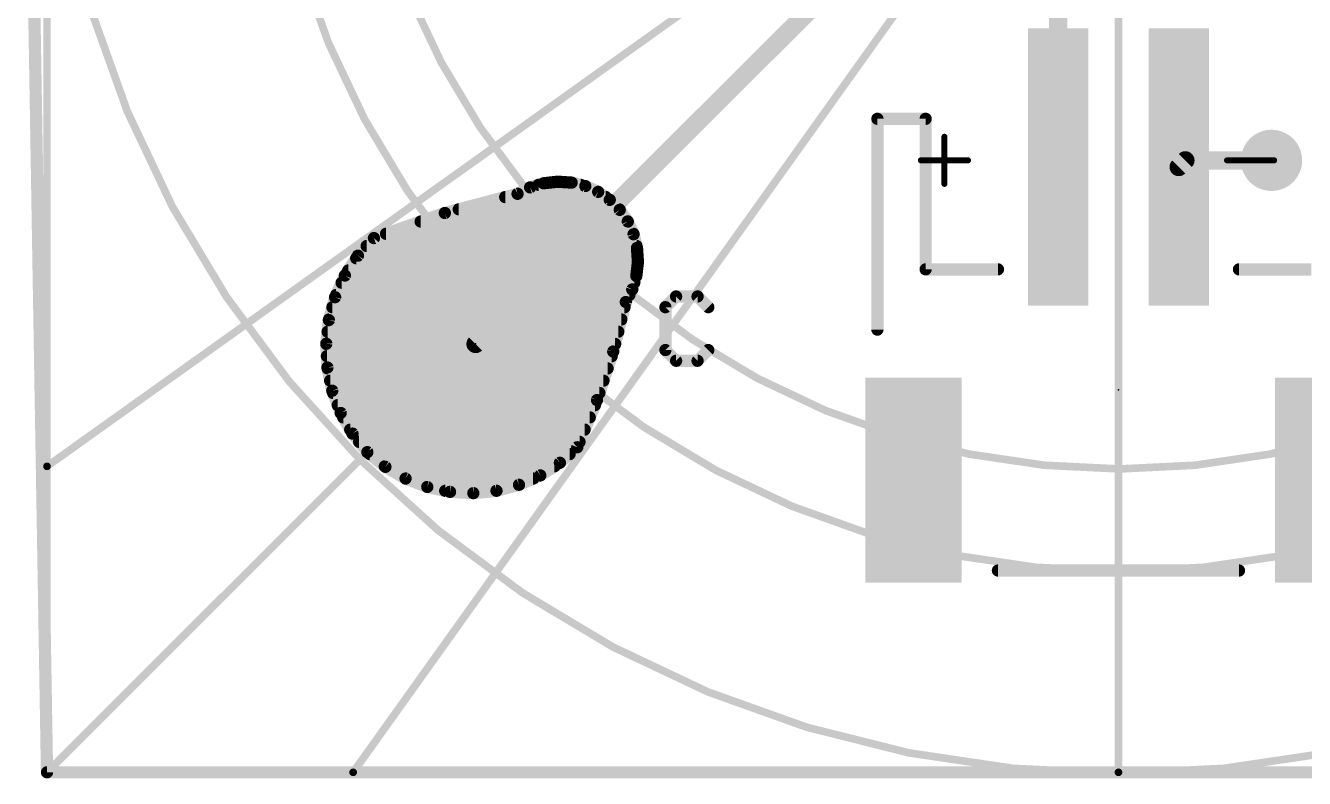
# Model space of a CAD drawing. Extents: x -0.4 to 35.7, y -0.1 to 35.7.
# Drawn here: x -0.36 to 20.87, y -0.1 to 12.4 of the extents above; entities that cross this region are included whole.
import ezdxf

# ---------------------------------------------------------------- set-up
doc = ezdxf.new("R2010")
doc.units = 0
for name, color, linetype in [('1', 12, 'CONTINUOUS'), ('16', 132, 'CONTINUOUS'), ('17', 110, 'CONTINUOUS'), ('18', 110, 'CONTINUOUS'), ('20', 53, 'CONTINUOUS'), ('21', 41, 'CONTINUOUS'), ('23', 53, 'CONTINUOUS'), ('51', 53, 'CONTINUOUS')]:
    doc.layers.add(name, color=color, linetype=linetype)

# ---------------------------------------------------------------- blocks, each defined once
blk = doc.blocks.new('RECT')
blk.add_solid([(-0.5, -0.5), (0.5, -0.5), (-0.5, 0.5), (0.5, 0.5)])
blk = doc.blocks.new('ROUNDP')
at = {"const_width": 0.5}
blk.add_lwpolyline([(0, -0.25, 1), (0, 0.25, 1), (0, -0.25)], format="xyb", dxfattribs=at)
blk = doc.blocks.new('ROUNDV')
at = {"const_width": 0.5}
blk.add_lwpolyline([(0, -0.25, 1), (0, 0.25, 1), (0, -0.25)], format="xyb", dxfattribs=at)

msp = doc.modelspace()

# ---------------------------------------------------------------- linework, layer by layer
at = {"layer": '1'}
for points, const_width in [([(16.78, 13.192), (16.78, 10.05)], 0.3048), ([(7.112, 7.112), (12.7, 12.7)], 0.3048), ([(18.78, 10.05), (18.796, 10.414)], 0.3048), ([(18.78, 10.05), (18.89, 10.16)], 0.3048), ([(18.89, 10.16), (20.32, 10.16)], 0.3048), ([(8.0166, 9.7114), (7.8085, 9.6045)], 0.2032), ([(8.2405, 9.7792), (8.0166, 9.7114)], 0.2032), ([(8.156, 9.7536), (8.8535, 9.7536)], 0.2032), ([(8.4729, 9.8059), (8.2405, 9.7792)], 0.2032), ([(8.7063, 9.7905), (8.4729, 9.8059)], 0.2032), ([(8.9332, 9.7336), (8.7063, 9.7905)], 0.2032), ([(9.1462, 9.6371), (8.9332, 9.7336)], 0.2032), ([(7.8085, 9.6045), (6.6016, 9.2861)], 0.2032), ([(7.6033, 9.5504), (9.2714, 9.5504)], 0.2032), ([(9.3385, 9.5039), (9.1462, 9.6371)], 0.2032), ([(9.5039, 9.3385), (9.3385, 9.5039)], 0.2032), ([(6.6016, 9.2861), (5.4248, 8.8699)], 0.2032), ([(6.8331, 9.3472), (9.4953, 9.3472)], 0.2032), ([(9.6371, 9.1462), (9.5039, 9.3385)], 0.2032), ([(6.1999, 9.144), (9.6381, 9.144)], 0.2032), ([(9.7336, 8.9332), (9.6371, 9.1462)], 0.2032), ([(5.4248, 8.8699), (5.1596, 8.5778)], 0.2032), ([(5.6254, 8.9408), (9.7302, 8.9408)], 0.2032), ([(9.7905, 8.7063), (9.7336, 8.9332)], 0.2032), ([(5.3047, 8.7376), (9.7827, 8.7376)], 0.2032), ([(9.8059, 8.4729), (9.7905, 8.7063)], 0.2032), ([(5.1596, 8.5778), (4.9432, 8.2479)], 0.2032), ([(5.1311, 8.5344), (9.8018, 8.5344)], 0.2032), ([(9.7792, 8.2405), (9.8059, 8.4729)], 0.2032), ([(4.9432, 8.2479), (4.7812, 7.8882)], 0.2032), ([(4.9978, 8.3312), (9.7896, 8.3312)], 0.2032), ([(9.7114, 8.0166), (9.7792, 8.2405)], 0.2032), ([(4.8892, 8.128), (9.7451, 8.128)], 0.2032), ([(9.6045, 7.8085), (9.7114, 8.0166)], 0.2032), ([(4.7812, 7.8882), (4.6774, 7.5076)], 0.2032), ([(4.7976, 7.9248), (9.6642, 7.9248)], 0.2032), ([(9.3957, 6.9854), (9.6045, 7.8085)], 0.2032), ([(4.7357, 7.7216), (9.5825, 7.7216)], 0.2032), ([(4.6774, 7.5076), (4.6344, 7.1155)], 0.2032), ([(4.6803, 7.5184), (9.5309, 7.5184)], 0.2032), ([(4.6344, 7.1155), (4.6533, 6.7214)], 0.2032), ([(4.6563, 7.3152), (9.4794, 7.3152)], 0.2032), ([(4.6346, 7.112), (9.4278, 7.112)], 0.2032), ([(4.6443, 6.9088), (9.3701, 6.9088)], 0.2032), ([(9.1267, 6.18), (9.3957, 6.9854)], 0.2032), ([(4.6533, 6.7214), (4.7336, 6.3351)], 0.2032), ([(4.6566, 6.7056), (9.3023, 6.7056)], 0.2032), ([(4.6988, 6.5024), (9.2344, 6.5024)], 0.2032), ([(4.7336, 6.3351), (4.8733, 5.9662)], 0.2032), ([(4.7472, 6.2992), (9.1665, 6.2992)], 0.2032), ([(4.8242, 6.096), (9.0916, 6.096)], 0.2032), ([(8.7992, 5.3966), (9.1267, 6.18)], 0.2032), ([(4.8733, 5.9662), (5.069, 5.6237)], 0.2032), ([(4.9153, 5.8928), (9.0067, 5.8928)], 0.2032), ([(5.0314, 5.6896), (8.9217, 5.6896)], 0.2032), ([(5.069, 5.6237), (5.3159, 5.3159)], 0.2032), ([(5.1792, 5.4864), (8.8367, 5.4864)], 0.2032), ([(5.3159, 5.3159), (5.6157, 5.0718)], 0.2032), ([(5.3561, 5.2832), (8.6725, 5.2832)], 0.2032), ([(8.5111, 5.1388), (8.7992, 5.3966)], 0.2032), ([(5.6056, 5.08), (8.4199, 5.08)], 0.2032), ([(5.6157, 5.0718), (5.9499, 4.8775)], 0.2032), ([(8.1862, 4.9292), (8.5111, 5.1388)], 0.2032), ([(5.9499, 4.8775), (6.3104, 4.7379)], 0.2032), ([(5.9516, 4.8768), (8.0674, 4.8768)], 0.2032), ([(7.8326, 4.7731), (8.1862, 4.9292)], 0.2032), ([(6.3104, 4.7379), (6.6883, 4.6563)], 0.2032), ([(6.6082, 4.6736), (7.4532, 4.6736)], 0.2032), ([(6.6883, 4.6563), (7.0742, 4.6349)], 0.2032), ([(7.0742, 4.6349), (7.4588, 4.6742)], 0.2032), ([(7.4588, 4.6742), (7.8326, 4.7731)], 0.2032)]:
    msp.add_lwpolyline(points, dxfattribs=dict(at, const_width=const_width))
for points, const_width in [([(18.8721, 10.4107, 1), (18.7199, 10.4173)], 0.1524), ([(18.89, 10.2362, 1), (18.89, 10.0838)], 0.1524), ([(18.9439, 10.1061, 1), (18.8361, 10.2139)], 0.1524), ([(20.32, 10.0838, 1), (20.32, 10.2362)], 0.1524), ([(16.7038, 10.05, 1), (16.8562, 10.05)], 0.1524), ([(18.7261, 10.1039, 1), (18.8339, 9.9961)], 0.1524), ([(18.7039, 10.0533, 1), (18.8561, 10.0467)], 0.1524), ([(8.0019, 9.76, 1), (8.0313, 9.6627)], 0.1016), ([(8.0398, 9.6662, 1), (7.9934, 9.7565)], 0.1016), ([(8.156, 9.8044, 1), (8.156, 9.7028)], 0.1016), ([(8.2347, 9.8297, 1), (8.2463, 9.7287)], 0.1016), ([(8.2552, 9.7306, 1), (8.2257, 9.8278)], 0.1016), ([(8.4762, 9.8565, 1), (8.4695, 9.7552)], 0.1016), ([(8.4787, 9.7554, 1), (8.4671, 9.8563)], 0.1016), ([(8.7186, 9.8398, 1), (8.6939, 9.7412)], 0.1016), ([(8.7029, 9.7398, 1), (8.7096, 9.8412)], 0.1016), ([(8.8535, 9.7028, 1), (8.8535, 9.8044)], 0.1016), ([(8.9541, 9.7799, 1), (8.9122, 9.6874)], 0.1016), ([(8.9208, 9.6844, 1), (8.9455, 9.7829)], 0.1016), ([(7.6033, 9.6012, 1), (7.6033, 9.4996)], 0.1016), ([(7.7853, 9.6497, 1), (7.8317, 9.5594)], 0.1016), ([(7.8215, 9.5554, 1), (7.7955, 9.6537)], 0.1016), ([(9.1751, 9.6789, 1), (9.1173, 9.5953)], 0.1016), ([(9.1252, 9.5908, 1), (9.1672, 9.6834)], 0.1016), ([(9.2714, 9.4996, 1), (9.2714, 9.6012)], 0.1016), ([(9.3745, 9.5399, 1), (9.3026, 9.468)], 0.1016), ([(9.3096, 9.4622, 1), (9.3675, 9.5457)], 0.1016), ([(6.5886, 9.3352, 1), (6.6146, 9.237)], 0.1016), ([(6.6185, 9.2382, 1), (6.5847, 9.334)], 0.1016), ([(6.8331, 9.398, 1), (6.8331, 9.2964)], 0.1016), ([(9.5457, 9.3675, 1), (9.4622, 9.3096)], 0.1016), ([(9.468, 9.3026, 1), (9.5399, 9.3745)], 0.1016), ([(9.4953, 9.2964, 1), (9.4953, 9.398)], 0.1016), ([(6.1999, 9.1948, 1), (6.1999, 9.0932)], 0.1016), ([(9.6834, 9.1672, 1), (9.5908, 9.1252)], 0.1016), ([(9.5953, 9.1173, 1), (9.6789, 9.1751)], 0.1016), ([(9.6381, 9.0932, 1), (9.6381, 9.1948)], 0.1016), ([(5.4079, 8.9178, 1), (5.4418, 8.822)], 0.1016), ([(5.4624, 8.8357, 1), (5.3872, 8.904)], 0.1016), ([(5.6254, 8.9916, 1), (5.6254, 8.89)], 0.1016), ([(9.7829, 8.9455, 1), (9.6844, 8.9208)], 0.1016), ([(9.6874, 8.9122, 1), (9.7799, 8.9541)], 0.1016), ([(9.7302, 8.89, 1), (9.7302, 8.9916)], 0.1016), ([(5.3047, 8.7884, 1), (5.3047, 8.6868)], 0.1016), ([(9.8412, 8.7096, 1), (9.7398, 8.7029)], 0.1016), ([(9.7412, 8.6939, 1), (9.8398, 8.7186)], 0.1016), ([(9.7827, 8.6868, 1), (9.7827, 8.7884)], 0.1016), ([(5.1311, 8.5852, 1), (5.1311, 8.4836)], 0.1016), ([(5.122, 8.612, 1), (5.1972, 8.5437)], 0.1016), ([(5.202, 8.55, 1), (5.1171, 8.6057)], 0.1016), ([(9.7552, 8.4695, 1), (9.8565, 8.4762)], 0.1016), ([(9.8563, 8.4671, 1), (9.7554, 8.4787)], 0.1016), ([(9.8018, 8.4836, 1), (9.8018, 8.5852)], 0.1016), ([(4.9008, 8.2758, 1), (4.9857, 8.2201)], 0.1016), ([(4.9896, 8.2271, 1), (4.8969, 8.2688)], 0.1016), ([(4.9978, 8.382, 1), (4.9978, 8.2804)], 0.1016), ([(9.7287, 8.2463, 1), (9.8297, 8.2347)], 0.1016), ([(9.8278, 8.2257, 1), (9.7306, 8.2552)], 0.1016), ([(9.7896, 8.2804, 1), (9.7896, 8.382)], 0.1016), ([(4.8892, 8.1788, 1), (4.8892, 8.0772)], 0.1016), ([(9.6627, 8.0313, 1), (9.76, 8.0019)], 0.1016), ([(9.7565, 7.9934, 1), (9.6662, 8.0398)], 0.1016), ([(9.7451, 8.0772, 1), (9.7451, 8.1788)], 0.1016), ([(4.7349, 7.9091, 1), (4.8275, 7.8674)], 0.1016), ([(4.8302, 7.8749, 1), (4.7322, 7.9016)], 0.1016), ([(4.7976, 7.9756, 1), (4.7976, 7.874)], 0.1016), ([(9.5594, 7.8317, 1), (9.6497, 7.7853)], 0.1016), ([(9.6538, 7.796, 1), (9.5553, 7.821)], 0.1016), ([(9.6642, 7.874, 1), (9.6642, 7.9756)], 0.1016), ([(4.7357, 7.7724, 1), (4.7357, 7.6708)], 0.1016), ([(9.5825, 7.6708, 1), (9.5825, 7.7724)], 0.1016), ([(4.6284, 7.521, 1), (4.7264, 7.4943)], 0.1016), ([(4.7279, 7.5021, 1), (4.6269, 7.5132)], 0.1016), ([(4.6803, 7.5692, 1), (4.6803, 7.4676)], 0.1016), ([(9.5309, 7.4676, 1), (9.5309, 7.5692)], 0.1016), ([(4.6851, 7.1179, 1), (4.5837, 7.113)], 0.1016), ([(4.6563, 7.366, 1), (4.6563, 7.2644)], 0.1016), ([(7.0581, 7.1659, 1), (7.1659, 7.0581)], 0.1524), ([(9.4794, 7.2644, 1), (9.4794, 7.366)], 0.1016), ([(4.5839, 7.121, 1), (4.6849, 7.1099)], 0.1016), ([(4.6346, 7.1628, 1), (4.6346, 7.0612)], 0.1016), ([(4.6443, 6.9596, 1), (4.6443, 6.858)], 0.1016), ([(9.3465, 6.9979, 1), (9.4449, 6.9729)], 0.1016), ([(9.4439, 6.9693, 1), (9.3475, 7.0015)], 0.1016), ([(9.3701, 6.858, 1), (9.3701, 6.9596)], 0.1016), ([(9.4278, 7.0612, 1), (9.4278, 7.1628)], 0.1016), ([(4.703, 6.7317, 1), (4.6035, 6.7111)], 0.1016), ([(4.6566, 6.7564, 1), (4.6566, 6.6548)], 0.1016), ([(9.3023, 6.6548, 1), (9.3023, 6.7564)], 0.1016), ([(4.6025, 6.719, 1), (4.704, 6.7238)], 0.1016), ([(4.6988, 6.5532, 1), (4.6988, 6.4516)], 0.1016), ([(9.2344, 6.4516, 1), (9.2344, 6.5532)], 0.1016), ([(4.7811, 6.3531, 1), (4.6861, 6.3171)], 0.1016), ([(4.6839, 6.3248, 1), (4.7833, 6.3455)], 0.1016), ([(4.7472, 6.35, 1), (4.7472, 6.2484)], 0.1016), ([(9.1665, 6.2484, 1), (9.1665, 6.35)], 0.1016), ([(4.8242, 6.1468, 1), (4.8242, 6.0452)], 0.1016), ([(9.0786, 6.1961, 1), (9.1749, 6.1639)], 0.1016), ([(9.1736, 6.1604, 1), (9.0799, 6.1996)], 0.1016), ([(9.0916, 6.0452, 1), (9.0916, 6.1468)], 0.1016), ([(4.9174, 5.9914, 1), (4.8292, 5.941)], 0.1016), ([(4.8258, 5.9482, 1), (4.9208, 5.9842)], 0.1016), ([(4.9153, 5.9436, 1), (4.9153, 5.842)], 0.1016), ([(9.0067, 5.842, 1), (9.0067, 5.9436)], 0.1016), ([(5.0314, 5.7404, 1), (5.0314, 5.6388)], 0.1016), ([(8.9217, 5.6388, 1), (8.9217, 5.7404)], 0.1016), ([(5.1087, 5.6554, 1), (5.0294, 5.5919)], 0.1016), ([(5.0249, 5.5985, 1), (5.1132, 5.6489)], 0.1016), ([(5.1792, 5.5372, 1), (5.1792, 5.4356)], 0.1016), ([(8.8367, 5.4356, 1), (8.8367, 5.5372)], 0.1016), ([(5.348, 5.3553, 1), (5.2839, 5.2766)], 0.1016), ([(5.2763, 5.2842, 1), (5.3556, 5.3477)], 0.1016), ([(5.3561, 5.334, 1), (5.3561, 5.2324)], 0.1016), ([(8.6725, 5.2324, 1), (8.6725, 5.334)], 0.1016), ([(8.7523, 5.4162, 1), (8.846, 5.377)], 0.1016), ([(8.833, 5.3587, 1), (8.7653, 5.4344)], 0.1016), ([(5.6056, 5.1308, 1), (5.6056, 5.0292)], 0.1016), ([(5.6412, 5.1157, 1), (5.5901, 5.0279)], 0.1016), ([(5.5836, 5.0324, 1), (5.6477, 5.1112)], 0.1016), ([(8.4199, 5.0292, 1), (8.4199, 5.1308)], 0.1016), ([(8.4772, 5.1766, 1), (8.5449, 5.1009)], 0.1016), ([(8.5386, 5.0961, 1), (8.4835, 5.1815)], 0.1016), ([(5.9682, 4.9248, 1), (5.9315, 4.8301)], 0.1016), ([(5.9516, 4.9276, 1), (5.9516, 4.826)], 0.1016), ([(5.9243, 4.8336, 1), (5.9754, 4.9214)], 0.1016), ([(8.0674, 4.826, 1), (8.0674, 4.9276)], 0.1016), ([(8.1587, 4.9719, 1), (8.2137, 4.8865)], 0.1016), ([(8.2067, 4.8828, 1), (8.1657, 4.9757)], 0.1016), ([(6.3211, 4.7875, 1), (6.2996, 4.6882)], 0.1016), ([(6.292, 4.6905, 1), (6.3287, 4.7852)], 0.1016), ([(6.6082, 4.7244, 1), (6.6082, 4.6228)], 0.1016), ([(6.6911, 4.7071, 1), (6.6854, 4.6056)], 0.1016), ([(6.6775, 4.6067, 1), (6.699, 4.706)], 0.1016), ([(7.0691, 4.6855, 1), (7.0794, 4.5844)], 0.1016), ([(7.0714, 4.5842, 1), (7.0771, 4.6857)], 0.1016), ([(7.4458, 4.7233, 1), (7.4718, 4.6251)], 0.1016), ([(7.4532, 4.6228, 1), (7.4532, 4.7244)], 0.1016), ([(7.464, 4.6236, 1), (7.4537, 4.7247)], 0.1016), ([(7.812, 4.8196, 1), (7.8531, 4.7266)], 0.1016), ([(7.8455, 4.724, 1), (7.8196, 4.8222)], 0.1016)]:
    msp.add_lwpolyline(points, format="xyb", dxfattribs=dict(at, const_width=const_width))
at = {"layer": '16', "const_width": 0.2032}
for points in [[(0, 0), (-0.254, 15.24)], [(7.8085, 9.6045), (8.0166, 9.7114)], [(8.0166, 9.7114), (8.2405, 9.7792)], [(8.156, 9.7536), (8.8535, 9.7536)], [(8.2405, 9.7792), (8.4729, 9.8059)], [(8.4729, 9.8059), (8.7063, 9.7905)], [(8.7063, 9.7905), (8.9332, 9.7336)], [(8.9332, 9.7336), (9.1462, 9.6371)], [(6.6016, 9.2861), (7.8085, 9.6045)], [(7.6033, 9.5504), (9.2714, 9.5504)], [(9.1462, 9.6371), (9.3385, 9.5039)], [(9.3385, 9.5039), (9.5039, 9.3385)], [(5.4248, 8.8699), (6.6016, 9.2861)], [(6.8331, 9.3472), (9.4953, 9.3472)], [(9.5039, 9.3385), (9.6371, 9.1462)], [(6.1998, 9.144), (9.6381, 9.144)], [(9.6371, 9.1462), (9.7336, 8.9332)], [(5.1596, 8.5778), (5.4248, 8.8699)], [(5.6254, 8.9408), (9.7302, 8.9408)], [(9.7336, 8.9332), (9.7905, 8.7063)], [(5.3047, 8.7376), (9.7827, 8.7376)], [(9.7905, 8.7063), (9.8059, 8.4729)], [(4.9433, 8.2479), (5.1596, 8.5778)], [(5.1311, 8.5344), (9.8018, 8.5344)], [(9.8059, 8.4729), (9.7792, 8.2405)], [(4.7812, 7.8882), (4.9433, 8.2479)], [(4.9979, 8.3312), (9.7896, 8.3312)], [(9.7792, 8.2405), (9.7114, 8.0166)], [(4.8892, 8.128), (9.7451, 8.128)], [(9.7114, 8.0166), (9.6045, 7.8085)], [(4.6774, 7.5076), (4.7812, 7.8882)], [(4.7977, 7.9248), (9.6642, 7.9248)], [(9.6045, 7.8085), (9.3957, 6.9854)], [(4.7358, 7.7216), (9.5825, 7.7216)], [(4.6344, 7.1155), (4.6774, 7.5076)], [(4.6804, 7.5184), (9.5309, 7.5184)], [(4.6533, 6.7214), (4.6344, 7.1155)], [(4.6563, 7.3152), (9.4794, 7.3152)], [(4.6346, 7.112), (9.4278, 7.112)], [(4.6443, 6.9088), (9.3701, 6.9088)], [(9.3957, 6.9854), (9.1267, 6.18)], [(4.7336, 6.3351), (4.6533, 6.7214)], [(4.6566, 6.7056), (9.3023, 6.7056)], [(4.6989, 6.5024), (9.2344, 6.5024)], [(4.8733, 5.9662), (4.7336, 6.3351)], [(4.7472, 6.2992), (9.1666, 6.2992)], [(4.8242, 6.096), (9.0916, 6.096)], [(9.1267, 6.18), (8.7992, 5.3966)], [(5.0691, 5.6237), (4.8733, 5.9662)], [(4.9153, 5.8928), (9.0067, 5.8928)], [(5.0314, 5.6896), (8.9217, 5.6896)], [(5.3159, 5.3159), (5.0691, 5.6237)], [(5.1792, 5.4864), (8.8367, 5.4864)], [(5.6157, 5.0718), (5.3159, 5.3159)], [(5.3561, 5.2832), (8.6725, 5.2832)], [(8.7992, 5.3966), (8.5111, 5.1388)], [(5.6055, 5.08), (8.42, 5.08)], [(5.9499, 4.8775), (5.6157, 5.0718)], [(8.5111, 5.1388), (8.1862, 4.9292)], [(6.3104, 4.7378), (5.9499, 4.8775)], [(5.9516, 4.8768), (8.0675, 4.8768)], [(8.1862, 4.9292), (7.8326, 4.7731)], [(6.6883, 4.6563), (6.3104, 4.7378)], [(6.6081, 4.6736), (7.4536, 4.6736)], [(7.0742, 4.6349), (6.6883, 4.6563)], [(7.4588, 4.6741), (7.0742, 4.6349)], [(7.8326, 4.7731), (7.4588, 4.6741)], [(35.56, 0), (0, 0)]]:
    msp.add_lwpolyline(points, dxfattribs=at)
at = {"layer": '16', "const_width": 0.1016}
for points in [[(8.0019, 9.76, 1), (8.0313, 9.6627)], [(8.0398, 9.6662, 1), (7.9934, 9.7565)], [(8.156, 9.8044, 1), (8.156, 9.7028)], [(8.2347, 9.8297, 1), (8.2463, 9.7287)], [(8.2552, 9.7306, 1), (8.2257, 9.8278)], [(8.4762, 9.8565, 1), (8.4695, 9.7552)], [(8.4787, 9.7554, 1), (8.4671, 9.8563)], [(8.7186, 9.8398, 1), (8.6939, 9.7412)], [(8.7029, 9.7398, 1), (8.7096, 9.8412)], [(8.8535, 9.7028, 1), (8.8535, 9.8044)], [(8.9541, 9.7799, 1), (8.9122, 9.6874)], [(8.9208, 9.6844, 1), (8.9455, 9.7829)], [(7.6033, 9.6012, 1), (7.6033, 9.4996)], [(7.7853, 9.6497, 1), (7.8317, 9.5594)], [(7.8215, 9.5554, 1), (7.7955, 9.6537)], [(9.1751, 9.6789, 1), (9.1173, 9.5953)], [(9.1252, 9.5908, 1), (9.1672, 9.6834)], [(9.2714, 9.4996, 1), (9.2714, 9.6012)], [(9.3745, 9.5399, 1), (9.3026, 9.468)], [(9.3096, 9.4622, 1), (9.3675, 9.5457)], [(6.5886, 9.3352, 1), (6.6146, 9.237)], [(6.6185, 9.2382, 1), (6.5847, 9.334)], [(6.8331, 9.398, 1), (6.8331, 9.2964)], [(9.5457, 9.3675, 1), (9.4622, 9.3096)], [(9.468, 9.3026, 1), (9.5399, 9.3745)], [(9.4953, 9.2964, 1), (9.4953, 9.398)], [(6.1998, 9.1948, 1), (6.1998, 9.0932)], [(9.6834, 9.1672, 1), (9.5908, 9.1252)], [(9.5953, 9.1173, 1), (9.6789, 9.1751)], [(9.6381, 9.0932, 1), (9.6381, 9.1948)], [(5.4079, 8.9178, 1), (5.4418, 8.822)], [(5.4624, 8.8357, 1), (5.3872, 8.904)], [(5.6254, 8.9916, 1), (5.6254, 8.89)], [(9.7829, 8.9455, 1), (9.6844, 8.9208)], [(9.6874, 8.9122, 1), (9.7799, 8.9541)], [(9.7302, 8.89, 1), (9.7302, 8.9916)], [(5.3047, 8.7884, 1), (5.3047, 8.6868)], [(9.8412, 8.7096, 1), (9.7398, 8.7029)], [(9.7412, 8.6939, 1), (9.8398, 8.7186)], [(9.7827, 8.6868, 1), (9.7827, 8.7884)], [(5.1311, 8.5852, 1), (5.1311, 8.4836)], [(5.122, 8.612, 1), (5.1972, 8.5437)], [(5.2021, 8.55, 1), (5.1171, 8.6057)], [(9.7552, 8.4695, 1), (9.8565, 8.4762)], [(9.8563, 8.4671, 1), (9.7554, 8.4787)], [(9.8018, 8.4836, 1), (9.8018, 8.5852)], [(4.9008, 8.2758, 1), (4.9857, 8.2201)], [(4.9896, 8.2271, 1), (4.8969, 8.2688)], [(4.9979, 8.382, 1), (4.9979, 8.2804)], [(9.7287, 8.2463, 1), (9.8297, 8.2347)], [(9.8278, 8.2257, 1), (9.7306, 8.2552)], [(9.7896, 8.2804, 1), (9.7896, 8.382)], [(4.8892, 8.1788, 1), (4.8892, 8.0772)], [(9.6627, 8.0313, 1), (9.76, 8.0019)], [(9.7565, 7.9934, 1), (9.6662, 8.0398)], [(9.7451, 8.0772, 1), (9.7451, 8.1788)], [(4.7349, 7.9091, 1), (4.8275, 7.8674)], [(4.8302, 7.8749, 1), (4.7322, 7.9016)], [(4.7977, 7.9756, 1), (4.7977, 7.874)], [(9.5594, 7.8317, 1), (9.6497, 7.7853)], [(9.6538, 7.796, 1), (9.5553, 7.821)], [(9.6642, 7.874, 1), (9.6642, 7.9756)], [(4.7358, 7.7724, 1), (4.7358, 7.6708)], [(9.5825, 7.6708, 1), (9.5825, 7.7724)], [(4.6284, 7.521, 1), (4.7264, 7.4943)], [(4.7279, 7.5021, 1), (4.6269, 7.5132)], [(4.6804, 7.5692, 1), (4.6804, 7.4676)], [(9.5309, 7.4676, 1), (9.5309, 7.5692)], [(4.6852, 7.1179, 1), (4.5837, 7.113)], [(4.6563, 7.366, 1), (4.6563, 7.2644)], [(9.4794, 7.2644, 1), (9.4794, 7.366)], [(4.5839, 7.121, 1), (4.6849, 7.1099)], [(4.6346, 7.1628, 1), (4.6346, 7.0612)], [(4.6443, 6.9596, 1), (4.6443, 6.858)], [(9.3465, 6.9979, 1), (9.4449, 6.9729)], [(9.4439, 6.9693, 1), (9.3475, 7.0015)], [(9.3701, 6.858, 1), (9.3701, 6.9596)], [(9.4278, 7.0612, 1), (9.4278, 7.1628)], [(4.7031, 6.7317, 1), (4.6036, 6.7111)], [(4.6566, 6.7564, 1), (4.6566, 6.6548)], [(9.3023, 6.6548, 1), (9.3023, 6.7564)], [(4.6026, 6.719, 1), (4.7041, 6.7238)], [(4.6989, 6.5532, 1), (4.6989, 6.4516)], [(9.2344, 6.4516, 1), (9.2344, 6.5532)], [(4.7811, 6.3531, 1), (4.6861, 6.3172)], [(4.6839, 6.3248, 1), (4.7834, 6.3455)], [(4.7472, 6.35, 1), (4.7472, 6.2484)], [(9.1666, 6.2484, 1), (9.1666, 6.35)], [(4.8242, 6.1468, 1), (4.8242, 6.0452)], [(9.0786, 6.1961, 1), (9.1749, 6.1639)], [(9.1736, 6.1604, 1), (9.0799, 6.1996)], [(9.0916, 6.0452, 1), (9.0916, 6.1468)], [(4.9175, 5.9914, 1), (4.8292, 5.941)], [(4.8258, 5.9482, 1), (4.9209, 5.9842)], [(4.9153, 5.9436, 1), (4.9153, 5.842)], [(9.0067, 5.842, 1), (9.0067, 5.9436)], [(5.0314, 5.7404, 1), (5.0314, 5.6388)], [(8.9217, 5.6388, 1), (8.9217, 5.7404)], [(5.1087, 5.6555, 1), (5.0294, 5.5919)], [(5.025, 5.5985, 1), (5.1132, 5.6489)], [(5.1792, 5.5372, 1), (5.1792, 5.4356)], [(8.8367, 5.4356, 1), (8.8367, 5.5372)], [(5.348, 5.3553, 1), (5.2839, 5.2766)], [(5.2763, 5.2842, 1), (5.3556, 5.3477)], [(5.3561, 5.334, 1), (5.3561, 5.2324)], [(8.6725, 5.2324, 1), (8.6725, 5.334)], [(8.7523, 5.4162, 1), (8.846, 5.377)], [(8.833, 5.3587, 1), (8.7653, 5.4344)], [(5.6055, 5.1308, 1), (5.6055, 5.0292)], [(5.6412, 5.1157, 1), (5.5901, 5.0278)], [(5.5836, 5.0324, 1), (5.6477, 5.1111)], [(8.42, 5.0292, 1), (8.42, 5.1308)], [(8.4772, 5.1766, 1), (8.5449, 5.1009)], [(8.5386, 5.0961, 1), (8.4835, 5.1815)], [(5.9682, 4.9248, 1), (5.9315, 4.8301)], [(5.9516, 4.9276, 1), (5.9516, 4.826)], [(5.9243, 4.8335, 1), (5.9754, 4.9214)], [(8.0675, 4.826, 1), (8.0675, 4.9276)], [(8.1587, 4.9719, 1), (8.2137, 4.8865)], [(8.2067, 4.8827, 1), (8.1657, 4.9757)], [(6.3211, 4.7875, 1), (6.2996, 4.6882)], [(6.292, 4.6905, 1), (6.3287, 4.7852)], [(6.6081, 4.7244, 1), (6.6081, 4.6228)], [(6.6911, 4.707, 1), (6.6854, 4.6056)], [(6.6775, 4.6066, 1), (6.699, 4.706)], [(7.0691, 4.6854, 1), (7.0794, 4.5844)], [(7.0714, 4.5842, 1), (7.0771, 4.6856)], [(7.4458, 4.7232, 1), (7.4718, 4.625)], [(7.4536, 4.6228, 1), (7.4536, 4.7244)], [(7.464, 4.6236, 1), (7.4537, 4.7247)], [(7.812, 4.8195, 1), (7.8531, 4.7266)], [(7.8456, 4.7239, 1), (7.8196, 4.8222)], [(0, 0.0508, 1), (0, -0.0508)], [(-0.0508, -0.0008, 1), (0.0508, 0.0008)]]:
    msp.add_lwpolyline(points, format="xyb", dxfattribs=at)
at = {"layer": '20', "const_width": 0.127}
msp.add_lwpolyline([(17.78, -0.02, 1), (17.78, 35.58, 1), (17.78, -0.02)], format="xyb", dxfattribs=at)
at = {"layer": '21', "const_width": 0.2032}
for points in [[(14.58, 10.85), (13.78, 10.85)], [(13.78, 10.85), (13.78, 7.35)], [(14.58, 8.35), (14.58, 10.85)], [(15.78, 8.35), (14.58, 8.35)], [(20.98, 8.35), (19.78, 8.35)], [(10.4396, 7.9003), (10.2616, 7.7224)], [(10.7955, 7.9003), (10.4396, 7.9003)], [(10.9734, 7.7224), (10.7955, 7.9003)], [(10.2616, 7.7224), (10.2616, 7.0106)], [(10.2616, 7.0106), (10.4396, 6.8326)], [(10.7955, 6.8326), (10.9734, 7.0106)], [(10.4396, 6.8326), (10.7955, 6.8326)], [(15.78, 3.35), (19.78, 3.35)]]:
    msp.add_lwpolyline(points, dxfattribs=at)
at = {"layer": '21', "const_width": 0.1016}
for points in [[(13.78, 10.9008, 1), (13.78, 10.7992)], [(13.8308, 10.85, 1), (13.7292, 10.85)], [(14.6308, 10.85, 1), (14.5292, 10.85)], [(14.58, 10.7992, 1), (14.58, 10.9008)], [(14.58, 8.4008, 1), (14.58, 8.2992)], [(14.5292, 8.35, 1), (14.6308, 8.35)], [(15.78, 8.2992, 1), (15.78, 8.4008)], [(19.78, 8.4008, 1), (19.78, 8.2992)], [(10.4396, 7.9511, 1), (10.4396, 7.8495)], [(10.4755, 7.8644, 1), (10.4036, 7.9362)], [(10.8314, 7.9362, 1), (10.7595, 7.8644)], [(10.7955, 7.8495, 1), (10.7955, 7.9511)], [(10.3124, 7.7224, 1), (10.2108, 7.7224)], [(10.2257, 7.7583, 1), (10.2975, 7.6864)], [(10.9375, 7.6864, 1), (11.0093, 7.7583)], [(13.7292, 7.35, 1), (13.8308, 7.35)], [(10.2975, 7.0465, 1), (10.2257, 6.9746)], [(10.2108, 7.0106, 1), (10.3124, 7.0106)], [(11.0093, 6.9746, 1), (10.9375, 7.0465)], [(10.4396, 6.8834, 1), (10.4396, 6.7818)], [(10.4036, 6.7967, 1), (10.4755, 6.8685)], [(10.7595, 6.8685, 1), (10.8314, 6.7967)], [(10.7955, 6.7818, 1), (10.7955, 6.8834)], [(15.78, 3.4008, 1), (15.78, 3.2992)], [(19.78, 3.2992, 1), (19.78, 3.4008)]]:
    msp.add_lwpolyline(points, format="xyb", dxfattribs=at)
at = {"layer": '23'}
for p in [(7.112, 7.112), (17.78, 6.35)]:
    msp.add_point(p, dxfattribs=at)
at = {"layer": '51'}
for points, const_width in [([(17.8, 3.3357, 1), (17.8, 31.7563, 1), (17.8, 3.3357)], 0.127), ([(17.8, 5.0367, 1), (17.8, 30.5633, 1), (17.8, 5.0367)], 0.127), ([(14.9176, 10.5503, 1), (14.8668, 10.5503)], 0.0508), ([(14.5024, 10.1859, 1), (14.5024, 10.1351)], 0.0508), ([(15.282, 10.1351, 1), (15.282, 10.1859)], 0.0508), ([(19.5824, 10.1859, 1), (19.5824, 10.1351)], 0.0508), ([(20.362, 10.1351, 1), (20.362, 10.1859)], 0.0508), ([(14.8668, 9.7707, 1), (14.9176, 9.7707)], 0.0508), ([(0.0318, 5.08, 1), (-0.0318, 5.08)], 0.0635), ([(-0.0185, 5.1058, 1), (0.0185, 5.0542)], 0.0635), ([(-0.0318, 5.08, 1), (0.0318, 5.08)], 0.0635), ([(-0.0225, 0.0225, 1), (0.0225, -0.0225)], 0.0635), ([(0, 0.0318, 1), (0, -0.0318)], 0.0635), ([(-0.0318, 0, 1), (0.0318, 0)], 0.0635), ([(5.08, 0.0318, 1), (5.08, -0.0318)], 0.0635), ([(5.0542, 0.0185, 1), (5.1058, -0.0185)], 0.0635), ([(5.08, -0.0318, 1), (5.08, 0.0318)], 0.0635), ([(17.78, 0.0318, 1), (17.78, -0.0318)], 0.0635), ([(17.7483, 0, 1), (17.8117, 0)], 0.0635), ([(17.78, -0.0318, 1), (17.78, 0.0318)], 0.0635)]:
    msp.add_lwpolyline(points, format="xyb", dxfattribs=dict(at, const_width=const_width))
for points, const_width in [([(0, 17.78), (0, 5.08)], 0.127), ([(0, 0), (17.78, 17.78)], 0.127), ([(17.78, 17.78), (0, 5.08)], 0.127), ([(5.08, 0), (17.78, 17.78)], 0.127), ([(17.78, 17.78), (17.78, 0)], 0.127), ([(14.8922, 10.5503), (14.8922, 9.7707)], 0.1016), ([(14.5024, 10.1605), (15.282, 10.1605)], 0.1016), ([(19.5824, 10.1605), (20.362, 10.1605)], 0.1016), ([(0, 5.08), (0, 0)], 0.127), ([(0, 0), (5.08, 0)], 0.127), ([(5.08, 0), (17.78, 0)], 0.127), ([(17.78, 0), (30.48, 0)], 0.127)]:
    msp.add_lwpolyline(points, dxfattribs=dict(at, const_width=const_width))

# ---------------------------------------------------------------- block references
at = {"layer": '1', "yscale": 4.6, "rotation": 180}
for p in [(16.78, 10.05), (18.78, 10.05)]:
    msp.add_blockref('RECT', p, dxfattribs=at)
at = {"layer": '1', "xscale": 3.4, "yscale": 1.6, "rotation": 270}
for p in [(14.38, 4.85), (21.18, 4.85)]:
    msp.add_blockref('RECT', p, dxfattribs=at)
at = {"layer": '17', "xscale": 3.81, "yscale": 3.81, "rotation": 45}
msp.add_blockref('ROUNDP', (7.112, 7.112), dxfattribs=at)
msp.add_blockref('ROUNDP', (7.112, 7.112), dxfattribs=at)
at = {"layer": '18', "xscale": 1.016, "yscale": 1.016}
msp.add_blockref('ROUNDV', (20.32, 10.16), dxfattribs=at)
msp.add_blockref('ROUNDV', (20.32, 10.16), dxfattribs=at)

doc.saveas('drawing.dxf')
